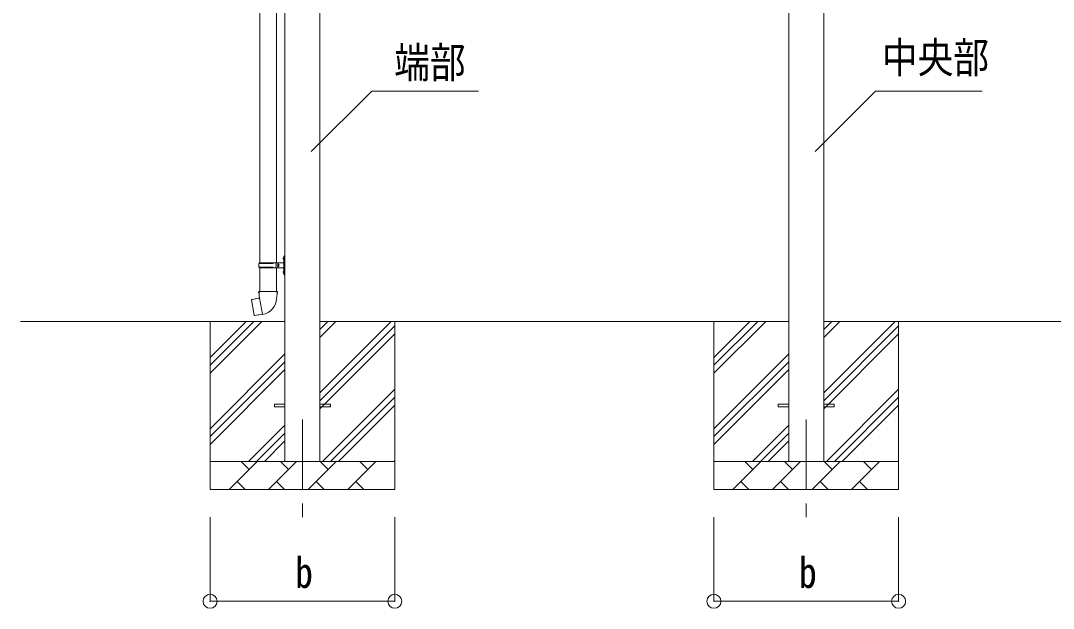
# Model space of a CAD drawing. Units: millimetres, scale not verified. Extents: x -13976 to 14131, y -9754 to 9646.
# Drawn here: x -1363 to 2326, y -704 to 1393 of the extents above; entities that cross this region are included whole.
import ezdxf
from ezdxf.enums import TextEntityAlignment as Align

# ---------------------------------------------------------------- set-up
doc = ezdxf.new("R2010")
doc.units = ezdxf.units.MM
doc.header["$LTSCALE"] = 50
doc.header["$PDMODE"] = 32
doc.header["$PDSIZE"] = 50
doc.linetypes.add('CHAIN1', pattern=[8, 5, -1, 1, -1])
for name, color, linetype, lineweight in [('0-1_壁線', 7, 'Continuous', 9), ('0-2_建具', 4, 'Continuous', 9), ('0-4_設備', 4, 'Continuous', 9), ('0-5_仕上げ', 5, 'Continuous', 5), ('0-6_手摺', 6, 'Continuous', 9), ('0-7_ハッチ', 6, 'Continuous', 9)]:
    doc.layers.add(name, color=color, linetype=linetype, lineweight=lineweight)
doc.styles.add('ＭＳ ゴシック', font='')
doc.styles.get('ＭＳ ゴシック').set_extended_font_data('MS Gothic')

msp = doc.modelspace()

# ---------------------------------------------------------------- linework, layer by layer
at = {"layer": '0-1_壁線'}
for p, q in [((-419.3, 319.78), (-1363.46, 319.78)), ((-686.8, 319.78), (-686.8, -280.22)), ((-686.8, 134.73), (-501.75, 319.78)), ((-686.8, 163.01), (-530.04, 319.78)), ((-686.8, 191.3), (-558.32, 319.78)), ((1380.7, 319.78), (-294.3, 319.78)), ((-294.3, 64.68), (-39.2, 319.78)), ((-294.3, 262.67), (-237.19, 319.78)), ((-294.3, 290.95), (-265.48, 319.78)), ((-294.3, 36.39), (-26.8, 303.89)), ((-26.8, 319.78), (-26.8, -280.22)), ((1113.2, 319.78), (1113.2, -280.22)), ((1113.2, 134.73), (1298.25, 319.78)), ((1113.2, 163.01), (1269.96, 319.78)), ((1113.2, 191.3), (1241.68, 319.78)), ((3180.7, 319.78), (1505.7, 319.78)), ((1505.7, 64.68), (1760.8, 319.78)), ((1505.7, 262.67), (1562.81, 319.78)), ((1505.7, 290.95), (1534.52, 319.78)), ((1505.7, 36.39), (1773.2, 303.89)), ((1773.2, 319.78), (1773.2, -280.22)), ((-294.3, 8.11), (-26.8, 275.61)), ((1505.7, 8.11), (1773.2, 275.61)), ((-686.8, -63.26), (-419.3, 204.24)), ((1113.2, -63.26), (1380.7, 204.24)), ((-686.8, -91.55), (-419.3, 175.95)), ((-686.8, -119.83), (-419.3, 147.67)), ((1113.2, -91.55), (1380.7, 175.95)), ((1113.2, -119.83), (1380.7, 147.67)), ((-284.65, -180.22), (-26.8, 77.62)), ((1515.35, -180.22), (1773.2, 77.62)), ((-256.36, -180.22), (-26.8, 49.34)), ((1543.64, -180.22), (1773.2, 49.34)), ((-228.08, -180.22), (-26.8, 21.05)), ((1571.92, -180.22), (1773.2, 21.05)), ((-549.2, -180.22), (-419.3, -50.32)), ((1250.8, -180.22), (1380.7, -50.32)), ((-520.92, -180.22), (-419.3, -78.61)), ((-492.64, -180.22), (-419.3, -106.89)), ((1279.08, -180.22), (1380.7, -78.61)), ((1307.36, -180.22), (1380.7, -106.89)), ((-686.8, -180.22), (-26.8, -180.22)), ((-618.94, -280.22), (-518.94, -180.22)), ((-547.49, -208.78), (-576.04, -180.22)), ((-477.51, -280.22), (-377.51, -180.22)), ((-406.07, -208.78), (-434.62, -180.22)), ((-336.09, -280.22), (-236.09, -180.22)), ((-264.65, -208.78), (-293.2, -180.22)), ((-194.67, -280.22), (-94.67, -180.22)), ((-123.22, -208.78), (-151.78, -180.22)), ((-30.09, -180.22), (-26.8, -176.94)), ((1113.2, -180.22), (1773.2, -180.22)), ((1181.06, -280.22), (1281.06, -180.22)), ((1252.51, -208.78), (1223.96, -180.22)), ((1322.49, -280.22), (1422.49, -180.22)), ((1393.93, -208.78), (1365.38, -180.22)), ((1463.91, -280.22), (1563.91, -180.22)), ((1535.35, -208.78), (1506.8, -180.22)), ((1605.33, -280.22), (1705.33, -180.22)), ((1676.78, -208.78), (1648.22, -180.22)), ((1769.91, -180.22), (1773.2, -176.94)), ((-590.38, -251.67), (-561.83, -280.22)), ((-448.96, -251.67), (-420.41, -280.22)), ((-307.54, -251.67), (-278.99, -280.22)), ((-166.12, -251.67), (-137.56, -280.22)), ((1209.62, -251.67), (1238.17, -280.22)), ((1351.04, -251.67), (1379.59, -280.22)), ((1492.46, -251.67), (1521.01, -280.22)), ((1633.88, -251.67), (1662.44, -280.22)), ((-26.8, -280.22), (-686.8, -280.22)), ((1773.2, -280.22), (1113.2, -280.22))]:
    msp.add_line(p, q, dxfattribs=at)
at = {"layer": '0-2_建具', "color": 7, "linetype": 'CHAIN1'}
for p, q in [((-356.8, -30.22), (-356.8, -379.22)), ((1443.2, -30.22), (1443.2, -379.22))]:
    msp.add_line(p, q, dxfattribs=at)
at = {"layer": '0-4_設備'}
for p, q in [((1380.7, 2698), (1380.7, -180.22)), ((1505.7, -180.22), (1505.7, 2698)), ((-419.3, 2672.28), (-419.3, -180.22)), ((-294.3, -180.22), (-294.3, 2672.28)), ((-456.8, 24.28), (-419.3, 24.28)), ((-456.8, 15.28), (-456.8, 24.28)), ((-456.8, 15.28), (-419.3, 15.28)), ((-294.3, 24.28), (-256.8, 24.28)), ((-294.3, 15.28), (-256.8, 15.28)), ((-256.8, 15.28), (-256.8, 24.28)), ((1343.2, 24.28), (1380.7, 24.28)), ((1343.2, 15.28), (1343.2, 24.28)), ((1343.2, 15.28), (1380.7, 15.28)), ((1505.7, 24.28), (1543.2, 24.28)), ((1505.7, 15.28), (1543.2, 15.28)), ((1543.2, 15.28), (1543.2, 24.28))]:
    msp.add_line(p, q, dxfattribs=at)
at = {"layer": '0-5_仕上げ', "color": 7, "lineweight": 9}
for p, q in [((-509.3, 1460.79), (-509.3, 528.78)), ((-449.3, 1460.79), (-449.3, 528.78)), ((-512.3, 526.78), (-461.97, 526.78)), ((-511.3, 528.78), (-425.3, 528.78)), ((-511.3, 528.78), (-511.3, 526.78)), ((-452.3, 528.78), (-452.3, 524.28)), ((-452.3, 524.28), (-450.3, 524.28)), ((-450.3, 524.28), (-450.3, 519.78)), ((-450.3, 515.28), (-450.3, 519.78)), ((-444.3, 528.78), (-444.3, 519.78)), ((-444.3, 524.28), (-441.3, 524.28)), ((-444.3, 510.78), (-444.3, 519.78)), ((-441.3, 524.28), (-441.3, 519.78)), ((-441.3, 515.28), (-441.3, 519.78)), ((-425.61, 545.93), (-423.56, 544.93)), ((-424.34, 547.93), (-423.7, 547.93)), ((-424.34, 547.93), (-424.34, 539.63)), ((-424.34, 539.63), (-423.7, 539.63)), ((-423.7, 547.93), (-423.7, 539.63)), ((-423.7, 547.93), (-423.3, 547.53)), ((-423.7, 539.63), (-423.3, 540.03)), ((-423.56, 544.93), (-422.95, 543.78)), ((-423.3, 551.78), (-420.3, 553.28)), ((-423.3, 551.78), (-423.3, 519.78)), ((-423.3, 547.53), (-423.3, 540.03)), ((-423.3, 487.78), (-423.3, 519.78)), ((-420.3, 553.28), (-420.3, 519.78)), ((-420.3, 553.28), (-419.3, 553.28)), ((-420.3, 486.28), (-420.3, 519.78)), ((-419.3, 553.28), (-419.3, 519.78)), ((-419.3, 486.28), (-419.3, 519.78)), ((-512.3, 512.78), (-461.97, 512.78)), ((-511.3, 510.78), (-511.3, 512.78)), ((-511.3, 510.78), (-425.3, 510.78)), ((-509.3, 510.78), (-509.3, 425.85)), ((-452.3, 510.78), (-452.3, 515.28)), ((-452.3, 515.28), (-450.3, 515.28)), ((-449.3, 510.78), (-449.3, 425.85)), ((-444.3, 515.28), (-441.3, 515.28)), ((-425.61, 497.93), (-423.56, 496.93)), ((-424.34, 499.93), (-423.7, 499.93)), ((-424.34, 499.93), (-424.34, 491.63)), ((-424.34, 491.63), (-423.7, 491.63)), ((-423.7, 499.93), (-423.7, 491.63)), ((-423.7, 499.93), (-423.3, 499.53)), ((-423.7, 491.63), (-423.3, 492.03)), ((-423.56, 496.93), (-422.95, 495.78)), ((-423.3, 499.53), (-423.3, 492.03)), ((-423.3, 487.78), (-420.3, 486.28)), ((-420.3, 486.28), (-419.3, 486.28)), ((-511.15, 425.85), (-513.3, 425.07)), ((-513.3, 425.07), (-513.3, 421.45)), ((-513.3, 421.45), (-511.06, 420.64)), ((-511.15, 425.85), (-479.3, 425.85)), ((-511.15, 425.85), (-511.06, 420.64)), ((-511.06, 420.64), (-510.8, 405.85)), ((-510.8, 405.85), (-509.45, 403.85)), ((-447.45, 425.85), (-479.3, 425.85)), ((-447.8, 405.85), (-449.11, 403.91)), ((-445.3, 421.45), (-447.54, 420.64)), ((-447.45, 425.85), (-445.3, 425.07)), ((-445.3, 425.07), (-445.3, 421.45)), ((-537.76, 397.4), (-538.57, 396.23)), ((-538.57, 396.23), (-528.95, 341.67)), ((-509.89, 402.65), (-537.76, 397.4)), ((-525.02, 400), (-525.23, 399.76)), ((-499.54, 345.35), (-509.67, 402.83)), ((-509.65, 403.65), (-509.65, 402.94)), ((-509.45, 403.85), (-509.49, 403.85)), ((-449.11, 403.91), (-449.19, 401.75)), ((-514.93, 342.76), (-515.21, 342.92)), ((-499.24, 344.59), (-499.48, 345.25))]:
    msp.add_line(p, q, dxfattribs=at)
for points in [[(-425.61, 541.63), (-423.56, 542.63), (-422.95, 543.78)], [(-425.61, 493.63), (-423.56, 494.63), (-422.95, 495.78)], [(-447.45, 425.85), (-447.54, 420.64), (-447.8, 405.85)], [(-522.78, 400.22), (-523.06, 400.37), (-525.02, 400)], [(-499.81, 345.45), (-527.79, 340.85), (-528.95, 341.67)], [(-512.74, 343.32), (-512.95, 343.08), (-514.93, 342.76)]]:
    msp.add_lwpolyline(points, dxfattribs=at)
for centre, radius, start, end in [((-463.55, 519.78), 49.25, 171.82876, 180.00002), ((-463.55, 519.78), 49.25, 180.00002, 188.17127), ((-461.97, 528.78), 2, 270, 359.99998), ((-420.01, 543.78), 6, 136.21765, 223.78235), ((-425.3, 530.78), 2, 270, 359.99998), ((-461.97, 510.78), 2, 0.00005, 90.00004), ((-420.01, 495.78), 6, 136.21765, 223.78235), ((-425.3, 508.78), 2, 0.00005, 90.00004), ((-509.95, 402.94), 0.3, 280.66842, 0), ((-509.45, 403.65), 0.2, 100, 180), ((-509.45, 403.85), 60.3, 279.96938, 358), ((-499.76, 345.15), 0.3, 20, 99.33158), ((-499.05, 344.66), 0.2, 200, 279.96938)]:
    msp.add_arc(centre, radius, start, end, dxfattribs=at)
at = {"layer": '0-6_手摺'}
for p, q in [((-686.73, -679.22), (-686.73, -379.22)), ((1113.27, -679.22), (1113.27, -379.22))]:
    msp.add_line(p, q, dxfattribs=at)
for points in [[(-686.73, -679.22), (-26.73, -679.22), (-26.73, -379.22)], [(1113.27, -679.22), (1773.27, -679.22), (1773.27, -379.22)]]:
    msp.add_lwpolyline(points, dxfattribs=at)
for p in [(-686.73, -679.22), (-26.73, -679.22), (1113.27, -679.22), (1773.27, -679.22)]:
    msp.add_point(p, dxfattribs=at)
at = {"layer": '0-7_ハッチ'}
for p, q in [((-109.17, 1141.85), (-325.17, 925.85)), ((272.15, 1141.85), (-109.17, 1141.85)), ((1690.83, 1141.85), (1474.83, 925.85)), ((2072.15, 1141.85), (1690.83, 1141.85))]:
    msp.add_line(p, q, dxfattribs=at)

# ---------------------------------------------------------------- texts
at = {"layer": '0-6_手摺', "color": 7, "style": 'ＭＳ ゴシック', "width": 0.85}
for p in [(-382.98, -664.22), (1417.02, -664.22)]:
    msp.add_text('b', height=110, dxfattribs=at).set_placement(p, align=Align.BOTTOM_LEFT)
at = {"layer": '0-7_ハッチ', "color": 7, "style": 'ＭＳ ゴシック', "width": 0.85}
for s, p in [('中央部', (1713.46, 1173.2)), ('端部', (-28.91, 1155.54))]:
    msp.add_text(s, height=110, dxfattribs=at).set_placement(p, align=Align.BOTTOM_LEFT)

doc.saveas('drawing.dxf')
